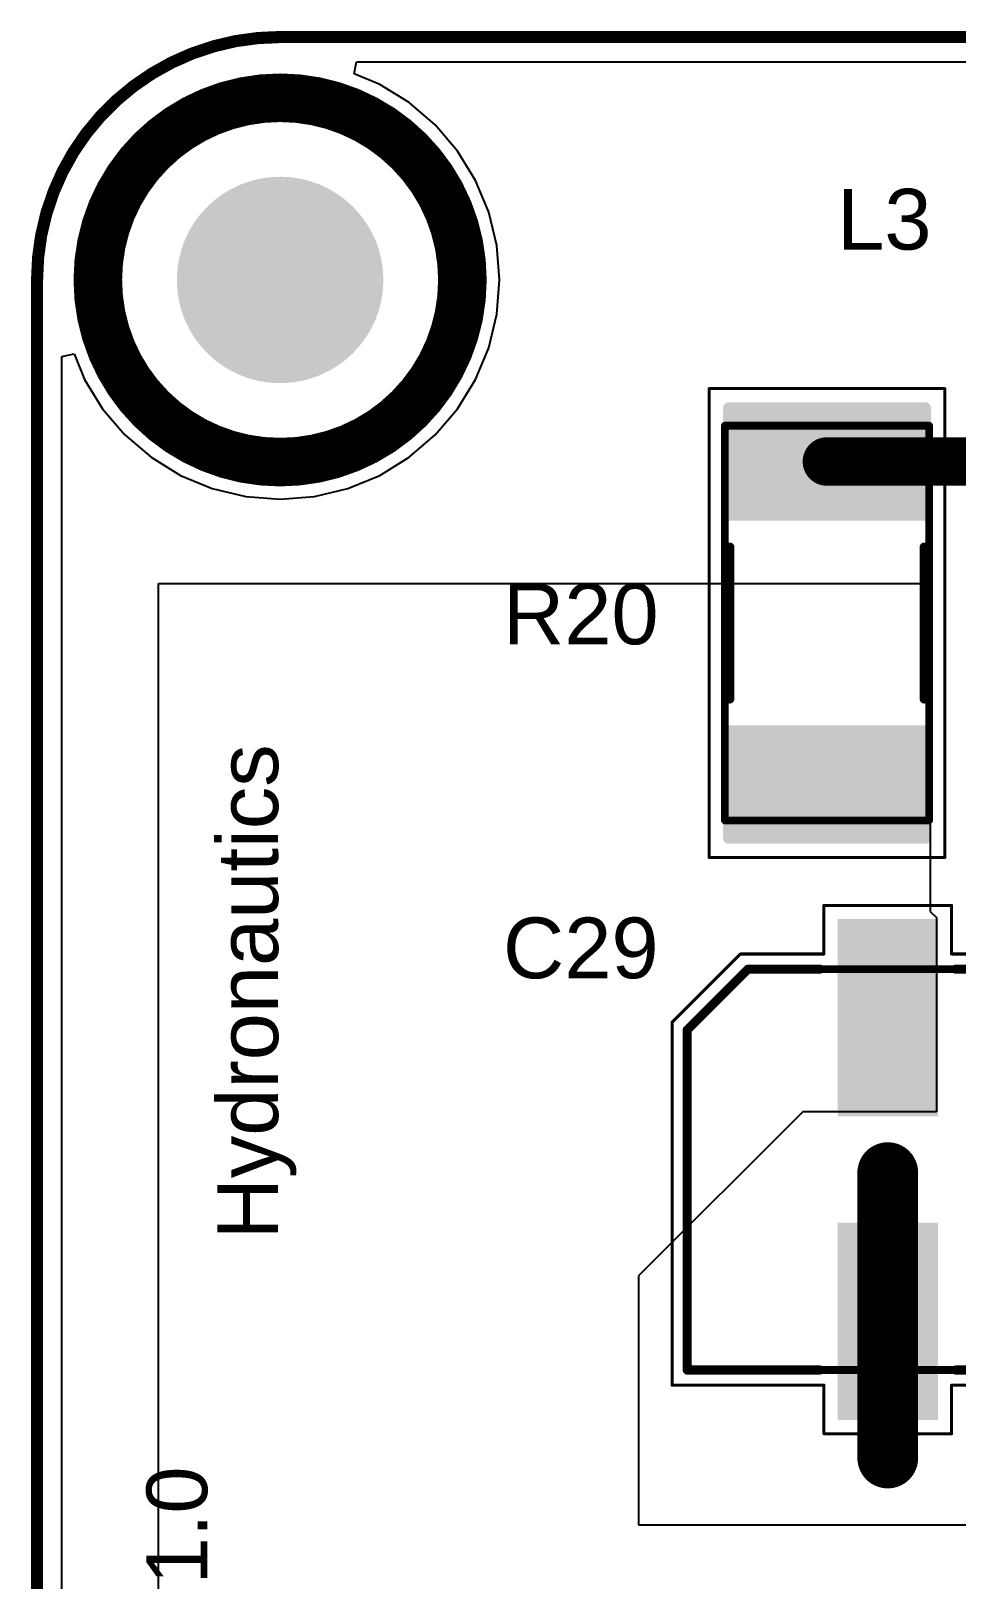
# Model space of a CAD drawing. Header units: inches. Extents: x -1.5 to 75.1, y -0.1 to 70.1.
# Drawn here: x -0.1 to 15.12, y 44.61 to 70.1 of the extents above; entities that cross this region are included whole.
import ezdxf

# ---------------------------------------------------------------- set-up
doc = ezdxf.new("R2010")
doc.units = ezdxf.units.IN
for name, color, linetype in [('Bottom Layer', 5, 'Continuous'), ('Bottom Solder', 6, 'Continuous'), ('Keep-Out Layer', 6, 'Continuous'), ('Mechanical 13', 56, 'Continuous'), ('Mechanical 15', 56, 'Continuous'), ('Mechanical 4', 56, 'Continuous'), ('Pad Holes', 156, 'Continuous'), ('Top Layer', 1, 'Continuous'), ('Top Overlay', 2, 'Continuous'), ('Top Paste', 8, 'Continuous'), ('Top Solder', 216, 'Continuous'), ('Via Holes', 16, 'Continuous')]:
    doc.layers.add(name, color=color, linetype=linetype)
doc.styles.add('Arial', font='', dxfattribs={"height": 0.2})
doc.styles.get('Arial').set_extended_font_data('Arial')

# ---------------------------------------------------------------- blocks, each defined once
blk = doc.blocks.new('2512R_119')
at = {"layer": 'Top Layer'}
h = blk.add_hatch(color=1, dxfattribs=at)
edge = h.paths.add_edge_path()
edge.add_arc((-3.543, 1.619), 0.0665, 90, 180)
edge.add_line((-3.61, 1.619), (-3.61, -1.619))
edge.add_arc((-3.543, -1.619), 0.0665, 180, 270)
edge.add_line((-3.543, -1.685), (-1.777, -1.685))
edge.add_arc((-1.777, -1.619), 0.0665, 270, 360)
edge.add_line((-1.71, -1.619), (-1.71, 1.619))
edge.add_arc((-1.777, 1.619), 0.0665, 0, 90)
edge.add_line((-1.777, 1.685), (-3.543, 1.685))
h = blk.add_hatch(color=1, dxfattribs=at)
edge = h.paths.add_edge_path()
edge.add_arc((1.777, 1.619), 0.0665, 90, 180)
edge.add_line((1.71, 1.619), (1.71, -1.619))
edge.add_arc((1.777, -1.619), 0.0665, 180, 270)
edge.add_line((1.777, -1.685), (3.543, -1.685))
edge.add_arc((3.543, -1.619), 0.0665, 270, 360)
edge.add_line((3.61, -1.619), (3.61, 1.619))
edge.add_arc((3.543, 1.619), 0.0665, 0, 90)
edge.add_line((3.543, 1.685), (1.777, 1.685))
at = {"layer": 'Top Paste'}
h = blk.add_hatch(color=8, dxfattribs=at)
edge = h.paths.add_edge_path()
edge.add_arc((-3.543, 1.619), 0.0665, 90, 180)
edge.add_line((-3.61, 1.619), (-3.61, -1.619))
edge.add_arc((-3.543, -1.619), 0.0665, 180, 270)
edge.add_line((-3.543, -1.685), (-1.777, -1.685))
edge.add_arc((-1.777, -1.619), 0.0665, 270, 360)
edge.add_line((-1.71, -1.619), (-1.71, 1.619))
edge.add_arc((-1.777, 1.619), 0.0665, 0, 90)
edge.add_line((-1.777, 1.685), (-3.543, 1.685))
h = blk.add_hatch(color=8, dxfattribs=at)
edge = h.paths.add_edge_path()
edge.add_arc((1.777, 1.619), 0.0665, 90, 180)
edge.add_line((1.71, 1.619), (1.71, -1.619))
edge.add_arc((1.777, -1.619), 0.0665, 180, 270)
edge.add_line((1.777, -1.685), (3.543, -1.685))
edge.add_arc((3.543, -1.619), 0.0665, 270, 360)
edge.add_line((3.61, -1.619), (3.61, 1.619))
edge.add_arc((3.543, 1.619), 0.0665, 0, 90)
edge.add_line((3.543, 1.685), (1.777, 1.685))
at = {"layer": 'Top Solder'}
h = blk.add_hatch(color=216, dxfattribs=at)
edge = h.paths.add_edge_path()
edge.add_arc((-3.543, 1.619), 0.0915, 90, 180)
edge.add_line((-3.635, 1.619), (-3.635, -1.619))
edge.add_arc((-3.543, -1.619), 0.0915, 180, 270)
edge.add_line((-3.543, -1.71), (-1.777, -1.71))
edge.add_arc((-1.777, -1.619), 0.0915, 270, 360)
edge.add_line((-1.685, -1.619), (-1.685, 1.619))
edge.add_arc((-1.777, 1.619), 0.0915, 0, 90)
edge.add_line((-1.777, 1.71), (-3.543, 1.71))
h = blk.add_hatch(color=216, dxfattribs=at)
edge = h.paths.add_edge_path()
edge.add_arc((1.777, 1.619), 0.0915, 90, 180)
edge.add_line((1.685, 1.619), (1.685, -1.619))
edge.add_arc((1.777, -1.619), 0.0915, 180, 270)
edge.add_line((1.777, -1.71), (3.543, -1.71))
edge.add_arc((3.543, -1.619), 0.0915, 270, 360)
edge.add_line((3.635, -1.619), (3.635, 1.619))
edge.add_arc((3.543, 1.619), 0.0915, 0, 90)
edge.add_line((3.543, 1.71), (1.777, 1.71))
at = {"layer": 'Mechanical 13'}
for points in [[(-3.25, -1.68, 0.127, 0.127, 0), (-3.25, 1.68, 0.127, 0.127, 0)], [(3.25, 1.68, 0.127, 0.127, 0), (-3.25, 1.68, 0.127, 0.127, 0)], [(3.25, -1.68, 0.127, 0.127, 0), (3.25, 1.68, 0.127, 0.127, 0)], [(3.25, -1.68, 0.127, 0.127, 0), (-3.25, -1.68, 0.127, 0.127, 0)]]:
    blk.add_lwpolyline(points, format="xyseb", dxfattribs=at)
for points in [[(-3.282, 1.68, 0.0635, 0.0635, 1), (-3.218, 1.68, 0.0635, 0.0635, 1)], [(-3.282, 1.68, 0.0635, 0.0635, 1), (-3.218, 1.68, 0.0635, 0.0635, 1)], [(3.218, 1.68, 0.0635, 0.0635, 1), (3.282, 1.68, 0.0635, 0.0635, 1)], [(3.218, 1.68, 0.0635, 0.0635, 1), (3.282, 1.68, 0.0635, 0.0635, 1)], [(-3.282, -1.68, 0.0635, 0.0635, 1), (-3.218, -1.68, 0.0635, 0.0635, 1)], [(-3.282, -1.68, 0.0635, 0.0635, 1), (-3.218, -1.68, 0.0635, 0.0635, 1)], [(3.218, -1.68, 0.0635, 0.0635, 1), (3.282, -1.68, 0.0635, 0.0635, 1)], [(3.218, -1.68, 0.0635, 0.0635, 1), (3.282, -1.68, 0.0635, 0.0635, 1)]]:
    blk.add_lwpolyline(points, format="xyseb", close=True, dxfattribs=at)
at = {"layer": 'Mechanical 15'}
for points in [[(-3.86, -1.94, 0.05, 0.05, 0), (-3.86, 1.94, 0.05, 0.05, 0)], [(3.86, 1.94, 0.05, 0.05, 0), (-3.86, 1.94, 0.05, 0.05, 0)], [(3.86, -1.94, 0.05, 0.05, 0), (3.86, 1.94, 0.05, 0.05, 0)], [(3.86, -1.94, 0.05, 0.05, 0), (-3.86, -1.94, 0.05, 0.05, 0)]]:
    blk.add_lwpolyline(points, format="xyseb", dxfattribs=at)
for points in [[(-3.872, 1.94, 0.025, 0.025, 1), (-3.848, 1.94, 0.025, 0.025, 1)], [(-3.872, 1.94, 0.025, 0.025, 1), (-3.848, 1.94, 0.025, 0.025, 1)], [(3.848, 1.94, 0.025, 0.025, 1), (3.872, 1.94, 0.025, 0.025, 1)], [(3.848, 1.94, 0.025, 0.025, 1), (3.872, 1.94, 0.025, 0.025, 1)], [(-3.872, -1.94, 0.025, 0.025, 1), (-3.848, -1.94, 0.025, 0.025, 1)], [(-3.872, -1.94, 0.025, 0.025, 1), (-3.848, -1.94, 0.025, 0.025, 1)], [(3.848, -1.94, 0.025, 0.025, 1), (3.872, -1.94, 0.025, 0.025, 1)], [(3.848, -1.94, 0.025, 0.025, 1), (3.872, -1.94, 0.025, 0.025, 1)]]:
    blk.add_lwpolyline(points, format="xyseb", close=True, dxfattribs=at)
at = {"layer": 'Top Overlay'}
for points in [[(1.25, 1.6, 0.15, 0.15, 0), (-1.25, 1.6, 0.15, 0.15, 0)], [(1.25, -1.6, 0.15, 0.15, 0), (-1.25, -1.6, 0.15, 0.15, 0)]]:
    blk.add_lwpolyline(points, format="xyseb", dxfattribs=at)
for points in [[(-1.288, 1.6, 0.075, 0.075, 1), (-1.212, 1.6, 0.075, 0.075, 1)], [(1.212, 1.6, 0.075, 0.075, 1), (1.288, 1.6, 0.075, 0.075, 1)], [(-1.288, -1.6, 0.075, 0.075, 1), (-1.212, -1.6, 0.075, 0.075, 1)], [(1.212, -1.6, 0.075, 0.075, 1), (1.288, -1.6, 0.075, 0.075, 1)]]:
    blk.add_lwpolyline(points, format="xyseb", close=True, dxfattribs=at)
blk = doc.blocks.new('ECAP_SMD_6_6_6_6_164')
at = {"layer": 'Top Layer'}
for points in [[(-4.1, 0.8), (-0.9, 0.8), (-0.9, -0.8), (-4.1, -0.8)], [(0.9, 0.8), (4.1, 0.8), (4.1, -0.8), (0.9, -0.8)]]:
    blk.add_hatch(color=1, dxfattribs=at).paths.add_polyline_path(points)
at = {"layer": 'Top Paste'}
for points in [[(-4.1, 0.8), (-0.9, 0.8), (-0.9, -0.8), (-4.1, -0.8)], [(0.9, 0.8), (4.1, 0.8), (4.1, -0.8), (0.9, -0.8)]]:
    blk.add_hatch(color=8, dxfattribs=at).paths.add_polyline_path(points)
at = {"layer": 'Top Solder'}
for points in [[(-4.125, 0.825), (-0.875, 0.825), (-0.875, -0.825), (-4.125, -0.825)], [(0.875, 0.825), (4.125, 0.825), (4.125, -0.825), (0.875, -0.825)]]:
    blk.add_hatch(color=216, dxfattribs=at).paths.add_polyline_path(points)
at = {"layer": 'Mechanical 13'}
for points in [[(-3.3, 2.3, 0.127, 0.127, 0), (-2.3, 3.3, 0.127, 0.127, 0)], [(3.3, 3.3, 0.127, 0.127, 0), (-2.3, 3.3, 0.127, 0.127, 0)], [(3.3, -3.3, 0.127, 0.127, 0), (3.3, 3.3, 0.127, 0.127, 0)], [(-3.3, -2.3, 0.127, 0.127, 0), (-3.3, 2.3, 0.127, 0.127, 0)], [(-2.3, -3.3, 0.127, 0.127, 0), (-3.3, -2.3, 0.127, 0.127, 0)], [(3.3, -3.3, 0.127, 0.127, 0), (-2.3, -3.3, 0.127, 0.127, 0)]]:
    blk.add_lwpolyline(points, format="xyseb", dxfattribs=at)
for points in [[(-2.332, 3.3, 0.0635, 0.0635, 1), (-2.268, 3.3, 0.0635, 0.0635, 1)], [(-2.332, 3.3, 0.0635, 0.0635, 1), (-2.268, 3.3, 0.0635, 0.0635, 1)], [(3.268, 3.3, 0.0635, 0.0635, 1), (3.332, 3.3, 0.0635, 0.0635, 1)], [(3.268, 3.3, 0.0635, 0.0635, 1), (3.332, 3.3, 0.0635, 0.0635, 1)], [(-3.332, 2.3, 0.0635, 0.0635, 1), (-3.268, 2.3, 0.0635, 0.0635, 1)], [(-3.332, 2.3, 0.0635, 0.0635, 1), (-3.268, 2.3, 0.0635, 0.0635, 1)], [(-3.332, -2.3, 0.0635, 0.0635, 1), (-3.268, -2.3, 0.0635, 0.0635, 1)], [(-3.332, -2.3, 0.0635, 0.0635, 1), (-3.268, -2.3, 0.0635, 0.0635, 1)], [(-2.332, -3.3, 0.0635, 0.0635, 1), (-2.268, -3.3, 0.0635, 0.0635, 1)], [(-2.332, -3.3, 0.0635, 0.0635, 1), (-2.268, -3.3, 0.0635, 0.0635, 1)], [(3.268, -3.3, 0.0635, 0.0635, 1), (3.332, -3.3, 0.0635, 0.0635, 1)], [(3.268, -3.3, 0.0635, 0.0635, 1), (3.332, -3.3, 0.0635, 0.0635, 1)]]:
    blk.add_lwpolyline(points, format="xyseb", close=True, dxfattribs=at)
at = {"layer": 'Mechanical 15'}
for points in [[(-3.55, 2.425, 0.05, 0.05, 0), (-2.425, 3.55, 0.05, 0.05, 0)], [(3.55, 3.55, 0.05, 0.05, 0), (-2.425, 3.55, 0.05, 0.05, 0)], [(3.55, 1.05, 0.05, 0.05, 0), (3.55, 3.55, 0.05, 0.05, 0)], [(-3.55, 1.05, 0.05, 0.05, 0), (-3.55, 2.425, 0.05, 0.05, 0)], [(-3.55, 1.05, 0.05, 0.05, 0), (-4.35, 1.05, 0.05, 0.05, 0)], [(-4.35, -1.05, 0.05, 0.05, 0), (-4.35, 1.05, 0.05, 0.05, 0)], [(4.35, 1.05, 0.05, 0.05, 0), (3.55, 1.05, 0.05, 0.05, 0)], [(4.35, -1.05, 0.05, 0.05, 0), (4.35, 1.05, 0.05, 0.05, 0)], [(-3.55, -1.05, 0.05, 0.05, 0), (-4.35, -1.05, 0.05, 0.05, 0)], [(-3.55, -2.425, 0.05, 0.05, 0), (-3.55, -1.05, 0.05, 0.05, 0)], [(4.35, -1.05, 0.05, 0.05, 0), (3.55, -1.05, 0.05, 0.05, 0)], [(3.55, -3.55, 0.05, 0.05, 0), (3.55, -1.05, 0.05, 0.05, 0)], [(-2.425, -3.55, 0.05, 0.05, 0), (-3.55, -2.425, 0.05, 0.05, 0)], [(3.55, -3.55, 0.05, 0.05, 0), (-2.425, -3.55, 0.05, 0.05, 0)]]:
    blk.add_lwpolyline(points, format="xyseb", dxfattribs=at)
for points in [[(-2.437, 3.55, 0.025, 0.025, 1), (-2.412, 3.55, 0.025, 0.025, 1)], [(-2.437, 3.55, 0.025, 0.025, 1), (-2.412, 3.55, 0.025, 0.025, 1)], [(3.538, 3.55, 0.025, 0.025, 1), (3.562, 3.55, 0.025, 0.025, 1)], [(3.538, 3.55, 0.025, 0.025, 1), (3.562, 3.55, 0.025, 0.025, 1)], [(-3.562, 2.425, 0.025, 0.025, 1), (-3.538, 2.425, 0.025, 0.025, 1)], [(-3.562, 2.425, 0.025, 0.025, 1), (-3.538, 2.425, 0.025, 0.025, 1)], [(-4.362, 1.05, 0.025, 0.025, 1), (-4.337, 1.05, 0.025, 0.025, 1)], [(-4.362, 1.05, 0.025, 0.025, 1), (-4.337, 1.05, 0.025, 0.025, 1)], [(-3.562, 1.05, 0.025, 0.025, 1), (-3.538, 1.05, 0.025, 0.025, 1)], [(-3.562, 1.05, 0.025, 0.025, 1), (-3.538, 1.05, 0.025, 0.025, 1)], [(3.538, 1.05, 0.025, 0.025, 1), (3.562, 1.05, 0.025, 0.025, 1)], [(3.538, 1.05, 0.025, 0.025, 1), (3.562, 1.05, 0.025, 0.025, 1)], [(4.337, 1.05, 0.025, 0.025, 1), (4.362, 1.05, 0.025, 0.025, 1)], [(4.337, 1.05, 0.025, 0.025, 1), (4.362, 1.05, 0.025, 0.025, 1)], [(-4.362, -1.05, 0.025, 0.025, 1), (-4.337, -1.05, 0.025, 0.025, 1)], [(-4.362, -1.05, 0.025, 0.025, 1), (-4.337, -1.05, 0.025, 0.025, 1)], [(-3.562, -1.05, 0.025, 0.025, 1), (-3.538, -1.05, 0.025, 0.025, 1)], [(-3.562, -1.05, 0.025, 0.025, 1), (-3.538, -1.05, 0.025, 0.025, 1)], [(3.538, -1.05, 0.025, 0.025, 1), (3.562, -1.05, 0.025, 0.025, 1)], [(3.538, -1.05, 0.025, 0.025, 1), (3.562, -1.05, 0.025, 0.025, 1)], [(4.337, -1.05, 0.025, 0.025, 1), (4.362, -1.05, 0.025, 0.025, 1)], [(4.337, -1.05, 0.025, 0.025, 1), (4.362, -1.05, 0.025, 0.025, 1)], [(-3.562, -2.425, 0.025, 0.025, 1), (-3.538, -2.425, 0.025, 0.025, 1)], [(-3.562, -2.425, 0.025, 0.025, 1), (-3.538, -2.425, 0.025, 0.025, 1)], [(-2.437, -3.55, 0.025, 0.025, 1), (-2.412, -3.55, 0.025, 0.025, 1)], [(-2.437, -3.55, 0.025, 0.025, 1), (-2.412, -3.55, 0.025, 0.025, 1)], [(3.538, -3.55, 0.025, 0.025, 1), (3.562, -3.55, 0.025, 0.025, 1)], [(3.538, -3.55, 0.025, 0.025, 1), (3.562, -3.55, 0.025, 0.025, 1)]]:
    blk.add_lwpolyline(points, format="xyseb", close=True, dxfattribs=at)
at = {"layer": 'Top Overlay'}
for points in [[(-3.3, 2.3, 0.15, 0.15, 0), (-2.3, 3.3, 0.15, 0.15, 0)], [(3.3, 3.3, 0.15, 0.15, 0), (-2.3, 3.3, 0.15, 0.15, 0)], [(3.3, 1.12, 0.15, 0.15, 0), (3.3, 3.3, 0.15, 0.15, 0)], [(-3.3, 1.12, 0.15, 0.15, 0), (-3.3, 2.3, 0.15, 0.15, 0)], [(-3.3, -2.3, 0.15, 0.15, 0), (-3.3, -1.12, 0.15, 0.15, 0)], [(3.3, -3.3, 0.15, 0.15, 0), (3.3, -1.12, 0.15, 0.15, 0)], [(-2.3, -3.3, 0.15, 0.15, 0), (-3.3, -2.3, 0.15, 0.15, 0)], [(3.3, -3.3, 0.15, 0.15, 0), (-2.3, -3.3, 0.15, 0.15, 0)]]:
    blk.add_lwpolyline(points, format="xyseb", dxfattribs=at)
for points in [[(-2.338, 3.3, 0.075, 0.075, 1), (-2.262, 3.3, 0.075, 0.075, 1)], [(-2.338, 3.3, 0.075, 0.075, 1), (-2.262, 3.3, 0.075, 0.075, 1)], [(3.263, 3.3, 0.075, 0.075, 1), (3.338, 3.3, 0.075, 0.075, 1)], [(3.263, 3.3, 0.075, 0.075, 1), (3.338, 3.3, 0.075, 0.075, 1)], [(-3.338, 2.3, 0.075, 0.075, 1), (-3.263, 2.3, 0.075, 0.075, 1)], [(-3.338, 2.3, 0.075, 0.075, 1), (-3.263, 2.3, 0.075, 0.075, 1)], [(-3.338, 1.12, 0.075, 0.075, 1), (-3.263, 1.12, 0.075, 0.075, 1)], [(3.263, 1.12, 0.075, 0.075, 1), (3.338, 1.12, 0.075, 0.075, 1)], [(-3.338, -1.12, 0.075, 0.075, 1), (-3.263, -1.12, 0.075, 0.075, 1)], [(3.263, -1.12, 0.075, 0.075, 1), (3.338, -1.12, 0.075, 0.075, 1)], [(-3.338, -2.3, 0.075, 0.075, 1), (-3.263, -2.3, 0.075, 0.075, 1)], [(-3.338, -2.3, 0.075, 0.075, 1), (-3.263, -2.3, 0.075, 0.075, 1)], [(-2.338, -3.3, 0.075, 0.075, 1), (-2.262, -3.3, 0.075, 0.075, 1)], [(-2.338, -3.3, 0.075, 0.075, 1), (-2.262, -3.3, 0.075, 0.075, 1)], [(3.263, -3.3, 0.075, 0.075, 1), (3.338, -3.3, 0.075, 0.075, 1)], [(3.263, -3.3, 0.075, 0.075, 1), (3.338, -3.3, 0.075, 0.075, 1)]]:
    blk.add_lwpolyline(points, format="xyseb", close=True, dxfattribs=at)

msp = doc.modelspace()

# ---------------------------------------------------------------- hatches: boundary and pattern name
at = {"layer": 'Bottom Layer'}
h = msp.add_hatch(color=5, dxfattribs=at)
edge = h.paths.add_edge_path()
edge.add_arc((14, 51.3), 0.5, 0, 360)
h = msp.add_hatch(color=5, dxfattribs=at)
edge = h.paths.add_edge_path()
edge.add_arc((14, 46.6), 0.5, 0, 360)
at = {"layer": 'Bottom Solder'}
h = msp.add_hatch(color=6, dxfattribs=at)
edge = h.paths.add_edge_path()
edge.add_arc((4, 66), 1.7, 0, 360)
at = {"layer": 'Pad Holes'}
h = msp.add_hatch(color=7, dxfattribs=at)
edge = h.paths.add_edge_path()
edge.add_arc((4, 66), 1.6, 0, 360)
at = {"layer": 'Top Layer'}
h = msp.add_hatch(color=1, dxfattribs=at)
edge = h.paths.add_edge_path()
edge.add_arc((14, 51.3), 0.5, 0, 360)
h = msp.add_hatch(color=1, dxfattribs=at)
edge = h.paths.add_edge_path()
edge.add_arc((14, 46.6), 0.5, 0, 360)
at = {"layer": 'Top Solder'}
h = msp.add_hatch(color=216, dxfattribs=at)
edge = h.paths.add_edge_path()
edge.add_arc((4, 66), 1.7, 0, 360)
at = {"layer": 'Via Holes'}
h = msp.add_hatch(color=7, dxfattribs=at)
edge = h.paths.add_edge_path()
edge.add_arc((14, 51.3), 0.25, 0, 360)
h = msp.add_hatch(color=7, dxfattribs=at)
edge = h.paths.add_edge_path()
edge.add_arc((14, 46.6), 0.25, 0, 360)

# ---------------------------------------------------------------- linework, layer by layer
at = {"layer": 'Bottom Layer'}
for p, q in [((5.218, 69.392), (5.258, 69.592)), ((5.639, 69.218), (5.218, 69.392)), ((5.258, 69.592), (69.742, 69.592)), ((6.123, 68.921), (5.639, 69.218)), ((6.553, 68.553), (6.123, 68.921)), ((6.921, 68.123), (6.553, 68.553)), ((7.218, 67.639), (6.921, 68.123)), ((7.434, 67.116), (7.218, 67.639)), ((7.567, 66.565), (7.434, 67.116)), ((7.611, 66), (7.567, 66.565)), ((7.567, 65.435), (7.611, 66)), ((7.434, 64.884), (7.567, 65.435)), ((0.408, 64.742), (0.608, 64.782)), ((0.608, 64.782), (0.782, 64.361)), ((7.218, 64.361), (7.434, 64.884)), ((0.408, 5.258), (0.408, 64.742)), ((0.782, 64.361), (1.079, 63.877)), ((6.921, 63.877), (7.218, 64.361)), ((1.079, 63.877), (1.447, 63.447)), ((6.553, 63.447), (6.921, 63.877)), ((1.447, 63.447), (1.877, 63.079)), ((6.123, 63.079), (6.553, 63.447)), ((1.877, 63.079), (2.361, 62.782)), ((5.639, 62.782), (6.123, 63.079)), ((2.361, 62.782), (2.884, 62.566)), ((5.116, 62.566), (5.639, 62.782)), ((2.884, 62.566), (3.435, 62.433)), ((4.565, 62.433), (5.116, 62.566)), ((3.435, 62.433), (4, 62.389)), ((4, 62.389), (4.565, 62.433))]:
    msp.add_line(p, q, dxfattribs=at)
at = {"layer": 'Keep-Out Layer'}
for points in [[(7, 66, 0.8, 0.8, 1), (1, 66, 0.8, 0.8, 1)], [(0.8, 66, 0.4, 0.4, 1), (1.2, 66, 0.4, 0.4, 1)], [(6.8, 66, 0.4, 0.4, 1), (7.2, 66, 0.4, 0.4, 1)]]:
    msp.add_lwpolyline(points, format="xyseb", close=True, dxfattribs=at)
at = {"layer": 'Mechanical 4'}
for points in [[(0, 66, 0.2, 0.2, -0.414214), (4, 70, 0.2, 0.2, 0)], [(4, 70, 0.2, 0.2, 0), (71, 70, 0.2, 0.2, 0)], [(0, 4, 0.2, 0.2, 0), (0, 66, 0.2, 0.2, 0)]]:
    msp.add_lwpolyline(points, format="xyseb", dxfattribs=at)
for points in [[(3.95, 70, 0.1, 0.1, 1), (4.05, 70, 0.1, 0.1, 1)], [(3.95, 70, 0.1, 0.1, 1), (4.05, 70, 0.1, 0.1, 1)], [(-0.05, 66, 0.1, 0.1, 1), (0.05, 66, 0.1, 0.1, 1)], [(-0.05, 66, 0.1, 0.1, 1), (0.05, 66, 0.1, 0.1, 1)]]:
    msp.add_lwpolyline(points, format="xyseb", close=True, dxfattribs=at)
at = {"layer": 'Top Layer'}
for p, q in [((2, 23.5), (2, 61)), ((2, 61), (14.7, 61)), ((14.7, 61), (14.7, 55.6)), ((14.7, 55.6), (14.8, 55.5)), ((14.8, 55.5), (14.8, 52.3)), ((12.6, 52.3), (9.9, 49.6)), ((14.8, 52.3), (12.6, 52.3)), ((9.9, 49.6), (9.9, 45.5)), ((9.9, 45.5), (22.5, 45.5))]:
    msp.add_line(p, q, dxfattribs=at)
for points in [[(13, 63.01, 0.8, 0.8, 0), (16.44, 63.01, 0.8, 0.8, 0)], [(14, 48.85, 1, 1, 0), (14, 51.3, 1, 1, 0)], [(14, 46.6, 1, 1, 0), (14, 48.85, 1, 1, 0)]]:
    msp.add_lwpolyline(points, format="xyseb", dxfattribs=at)
for points in [[(12.8, 63.01, 0.4, 0.4, 1), (13.2, 63.01, 0.4, 0.4, 1)], [(13.75, 51.3, 0.5, 0.5, 1), (14.25, 51.3, 0.5, 0.5, 1)], [(13.75, 48.85, 0.5, 0.5, 1), (14.25, 48.85, 0.5, 0.5, 1)], [(13.75, 48.85, 0.5, 0.5, 1), (14.25, 48.85, 0.5, 0.5, 1)], [(13.75, 46.6, 0.5, 0.5, 1), (14.25, 46.6, 0.5, 0.5, 1)]]:
    msp.add_lwpolyline(points, format="xyseb", close=True, dxfattribs=at)

# ---------------------------------------------------------------- block references
at = {"rotation": 270}
for name, p in [('2512R_119', (13, 60.35)), ('ECAP_SMD_6_6_6_6_164', (14, 51.35))]:
    msp.add_blockref(name, p, dxfattribs=at)

# ---------------------------------------------------------------- texts
at = {"layer": 'Top Overlay', "style": 'Arial'}
for s, p in [('L3', (13.167, 66.5)), ('R20', (7.667, 60)), ('C29', (7.667, 54.5))]:
    msp.add_text(s, height=1, dxfattribs=at).set_placement(p)
for s, p in [('Hydronautics', (3.967, 50.2)), ('V 1.0', (2.8, 43.2))]:
    msp.add_text(s, height=1, rotation=90, dxfattribs=at).set_placement(p)

doc.saveas('drawing.dxf')
